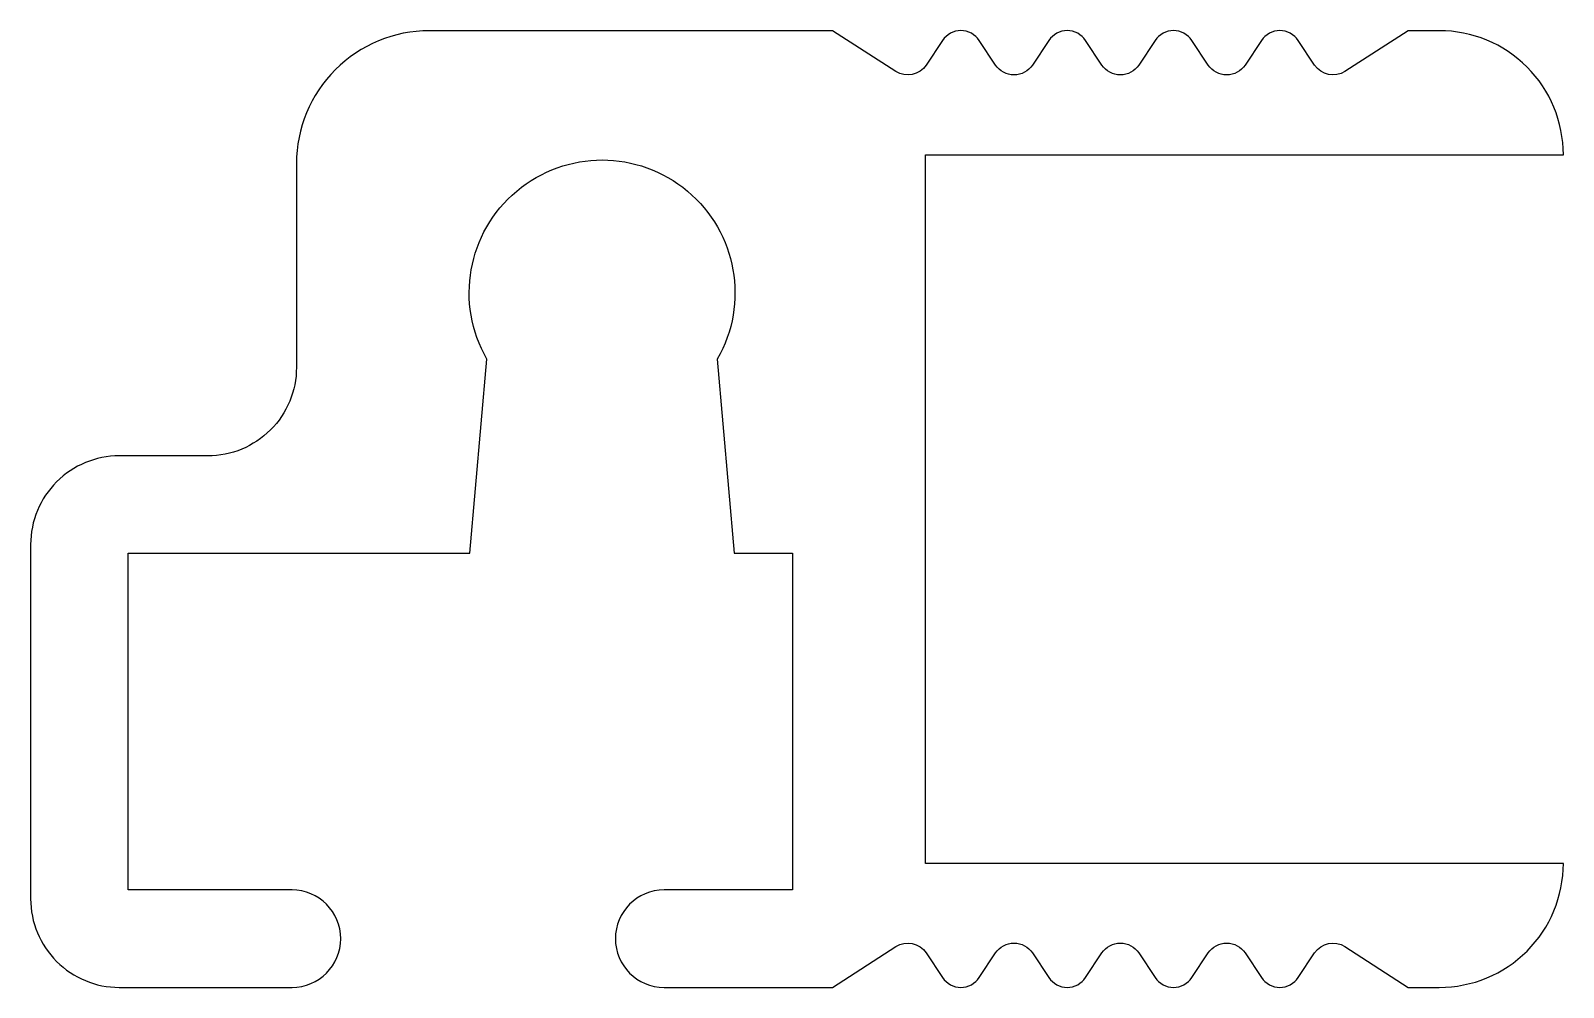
# Model space of a CAD drawing. Extents: x 1350.1 to 1367.4, y 1643.9 to 1654.7.
import ezdxf

# ---------------------------------------------------------------- set-up
doc = ezdxf.new("R2010")
doc.units = 0
doc.layers.add('ANA', color=220, linetype='CONTINUOUS')

msp = doc.modelspace()

# ---------------------------------------------------------------- linework, layer by layer
at = {"layer": 'ANA'}
msp.add_lwpolyline([(1363.974, 1644.024, 0.536675), (1364.39, 1644.024), (1364.574, 1644.301, -0.410241), (1364.917, 1644.373), (1365.632, 1643.912), (1365.982, 1643.912, 0.414214), (1367.382, 1645.312), (1360.182, 1645.312), (1360.182, 1653.312), (1367.382, 1653.312, 0.414214), (1365.982, 1654.712), (1365.632, 1654.712), (1364.917, 1654.252, -0.410241), (1364.574, 1654.324), (1364.39, 1654.601, 0.536675), (1363.974, 1654.601), (1363.79, 1654.324, -0.536675), (1363.374, 1654.324), (1363.19, 1654.601, 0.536675), (1362.774, 1654.601), (1362.59, 1654.324, -0.536675), (1362.174, 1654.324), (1361.99, 1654.601, 0.536675), (1361.574, 1654.601), (1361.39, 1654.324, -0.536675), (1360.974, 1654.324), (1360.79, 1654.601, 0.536675), (1360.374, 1654.601), (1360.19, 1654.324, -0.410241), (1359.847, 1654.252), (1359.132, 1654.712), (1354.582, 1654.712, 0.414214), (1353.082, 1653.212), (1353.082, 1650.912, -0.414214), (1352.082, 1649.912), (1351.082, 1649.912, 0.414214), (1350.082, 1648.912), (1350.082, 1644.912, 0.414214), (1351.082, 1643.912), (1353.032, 1643.912, 1), (1353.032, 1645.012), (1351.182, 1645.012), (1351.182, 1648.812), (1355.04, 1648.812), (1355.232, 1651.004, -1.729486), (1357.832, 1651.004), (1358.024, 1648.812), (1358.682, 1648.812), (1358.682, 1645.012), (1357.232, 1645.012, 1), (1357.232, 1643.912), (1359.132, 1643.912), (1359.847, 1644.373, -0.410241), (1360.19, 1644.301), (1360.374, 1644.024, 0.536675), (1360.79, 1644.024), (1360.974, 1644.301, -0.536675), (1361.39, 1644.301), (1361.574, 1644.024, 0.536675), (1361.99, 1644.024), (1362.174, 1644.301, -0.536675), (1362.59, 1644.301), (1362.774, 1644.024, 0.536675), (1363.19, 1644.024), (1363.374, 1644.301, -0.536675), (1363.79, 1644.301)], format="xyb", close=True, dxfattribs=at)

doc.saveas('drawing.dxf')
